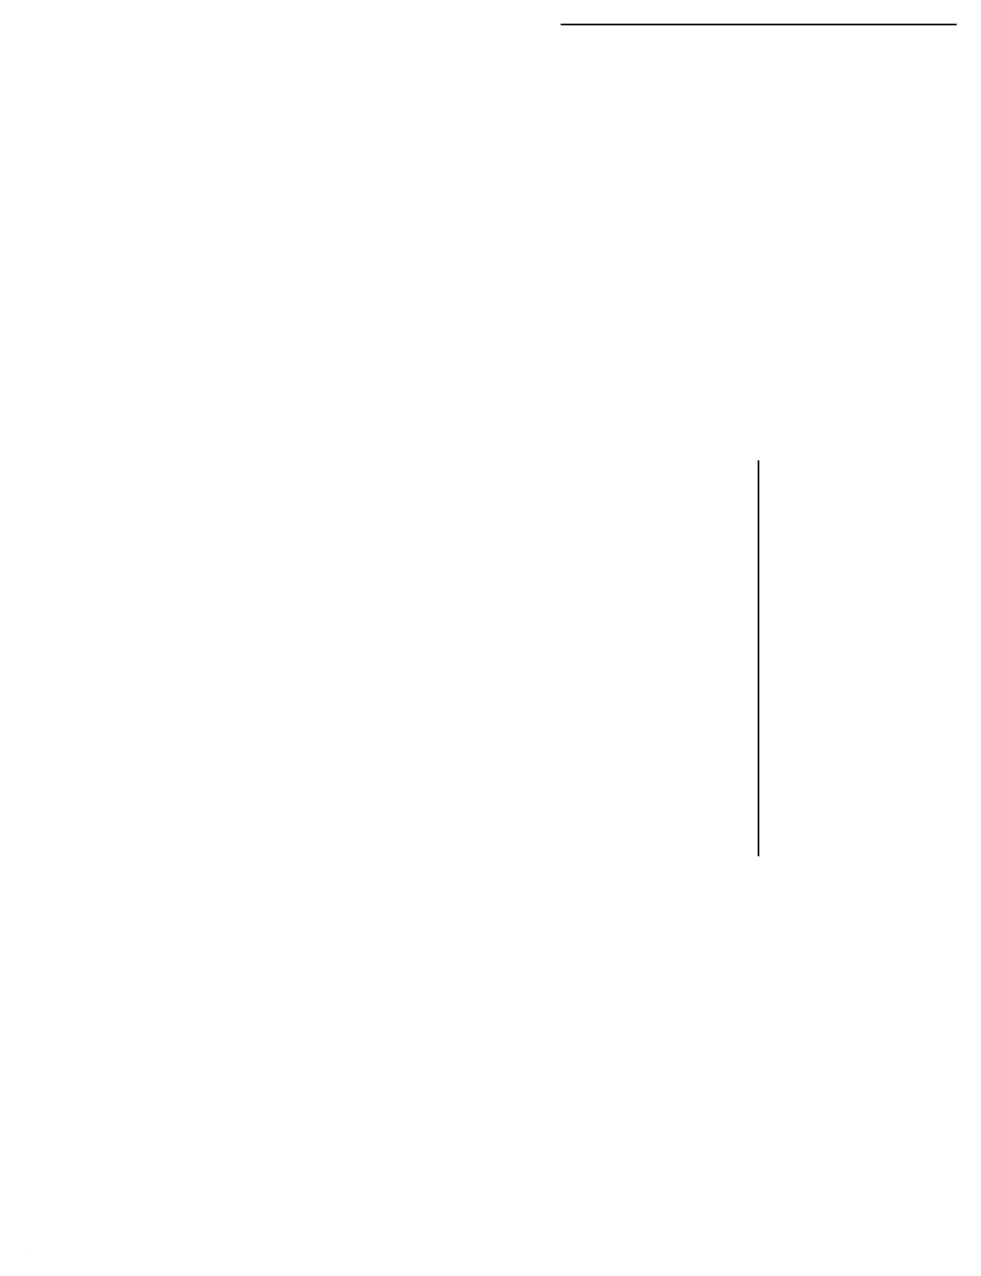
# Model space of a CAD drawing. Header units: inches. Extents: x 34 to 122, y 169 to 284.
import ezdxf

# ---------------------------------------------------------------- set-up
doc = ezdxf.new("R2010")
doc.units = ezdxf.units.IN
doc.header["$MEASUREMENT"] = 0

msp = doc.modelspace()

# ---------------------------------------------------------------- linework, layer by layer
at = {"extrusion": (-6.12323e-17, 1, -9.95799e-17)}
msp.add_line((34.44, 169.25, 36.43), (34.44, 169.25, 58.93), dxfattribs=at)
at = {"extrusion": (6.12323e-17, -1, 0)}
for centre, radius in [((103.07, 37.07, -284.01), 18.5), ((89.65, 29.32, -284.01), 2), ((89.65, 44.82, -284.01), 2), ((96.07, 37.07, -284.01), 6.5), ((103.07, 21.57, -284.01), 2), ((103.07, 52.57, -284.01), 2), ((116.5, 29.32, -284.01), 2), ((116.5, 44.82, -284.01), 2)]:
    msp.add_circle(centre, radius, dxfattribs=at)
at = {"extrusion": (1, 0, 0)}
for centre, radius in [((224.73, 37.07, 103.07), 18.5), ((238.16, 29.32, 103.07), 2), ((238.16, 44.82, 103.07), 2), ((238.16, 29.32, 103.07), 1.5), ((238.16, 44.82, 103.07), 1.5), ((224.73, 21.57, 103.07), 2), ((224.73, 52.57, 103.07), 2), ((224.73, 21.57, 103.07), 1.5), ((224.73, 52.57, 103.07), 1.5), ((217.73, 37.07, 103.07), 6.5), ((217.73, 37.07, 103.07), 6), ((217.73, 37.07, 103.07), 3), ((211.31, 29.32, 103.07), 2), ((211.31, 44.82, 103.07), 2), ((211.31, 29.32, 103.07), 1.5), ((211.31, 44.82, 103.07), 1.5)]:
    msp.add_circle(centre, radius, dxfattribs=at)

doc.saveas('drawing.dxf')
